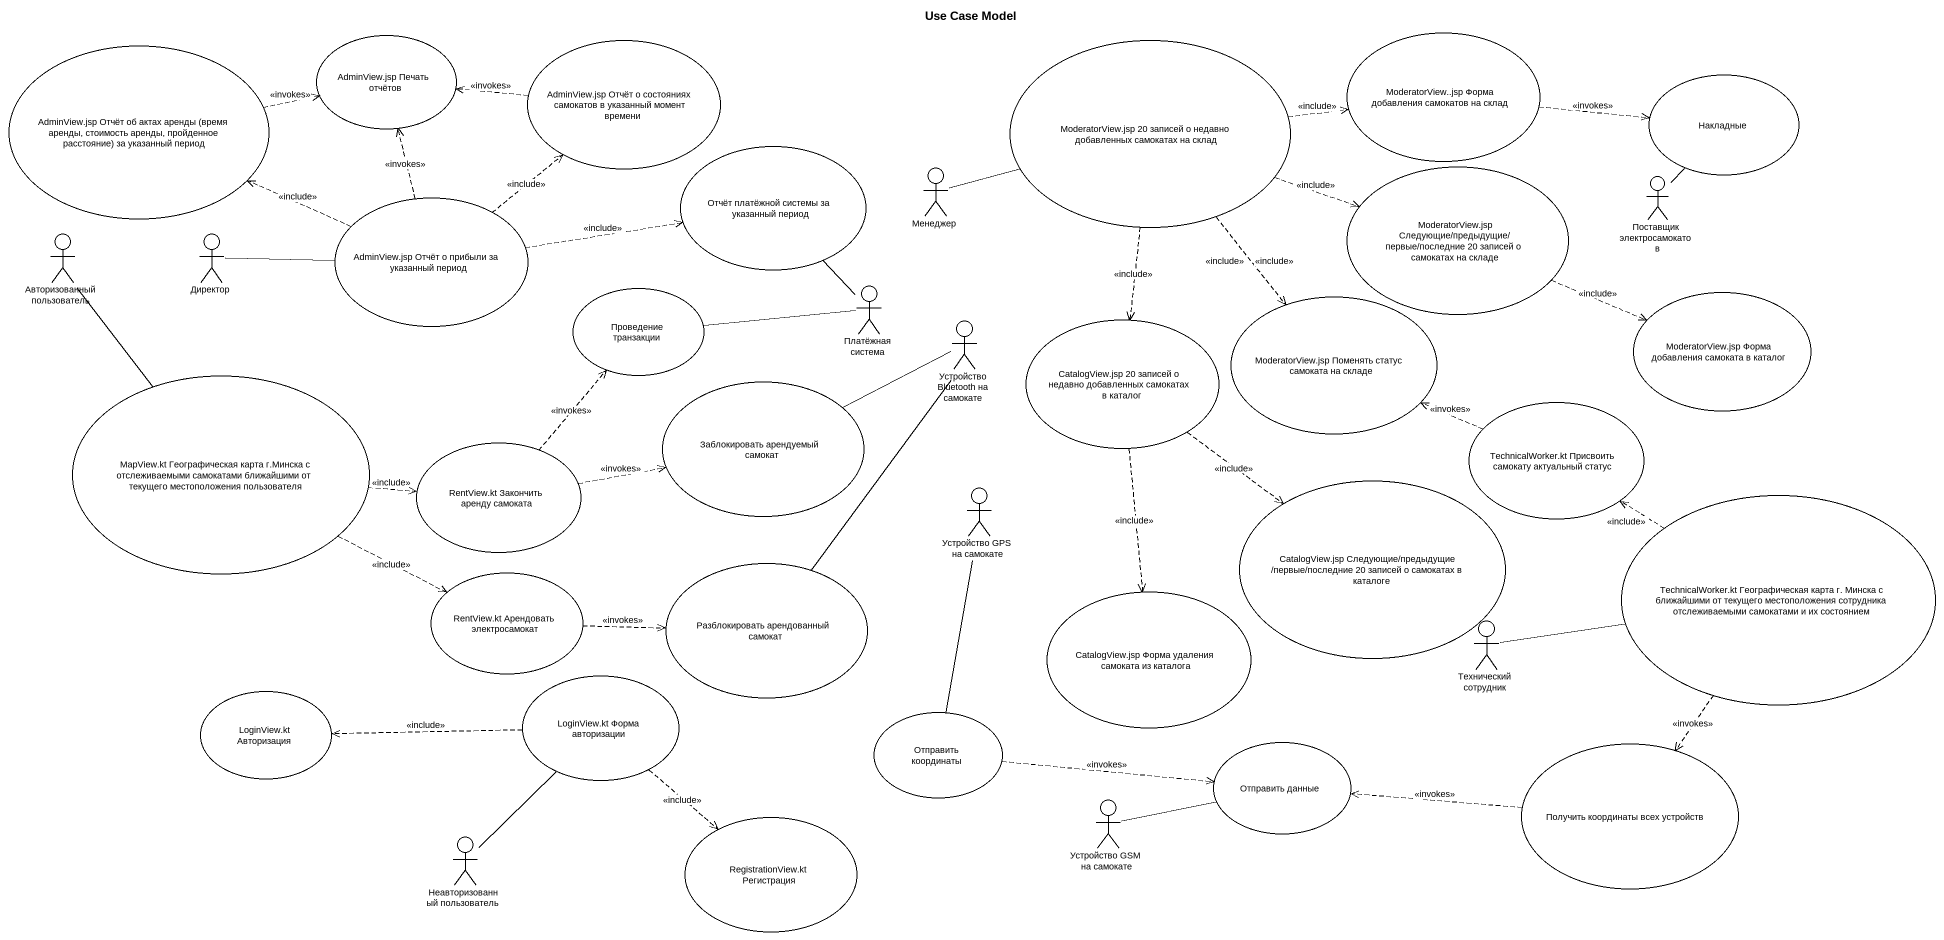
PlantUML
@startuml
title Use Case Model
usecase "AdminView.jsp Отчёт об актах аренды (время аренды, стоимость аренды, пройденное расстояние) за указанный период" as AdminView_jsp_Отчёт_об
usecase "AdminView.jsp Печать отчётов" as AdminView_jsp_Печать_отчётов
usecase "AdminView.jsp Отчёт о состояниях самокатов в указанный момент времени" as AdminView_jsp_Отчёт_о
usecase "ModeratorView.jsp 20 записей о недавно добавленных самокатах на склад" as ModeratorView_jsp_20
usecase "ModeratorView..jsp Форма добавления самокатов на склад" as ModeratorView_jsp_Форма
usecase Накладные
usecase "Отчёт платёжной системы за указанный период" as Отчёт_платёжной_системы_за
actor Менеджер
usecase "ModeratorView.jsp Следующие/предыдущие/ первые/последние 20 записей о самокатах на складе" as ModeratorView_jsp_Следующие
usecase "AdminView.jsp Отчёт о прибыли за указанный период" as AdminView_jsp_Отчёт_о_2
actor "Поставщик электросамокатов" as Поставщик_электросамокатов
actor "Авторизованный пользователь" as Авторизованный_пользователь
actor Директор
usecase "Проведение транзакции" as Проведение_транзакции
actor "Платёжная система" as Платёжная_система
actor "Устройство Bluetooth на самокате" as Устройство_Bluetooth_на
usecase "CatalogView.jsp 20 записей о недавно добавленных самокатах в каталог" as CatalogView_jsp_20_записей
usecase "ModeratorView.jsp Поменять статус самоката на складе" as ModeratorView_jsp_Поменять
usecase "ModeratorView.jsp Форма добавления самоката в каталог" as ModeratorView_jsp_Форма_2
usecase "MapView.kt Географическая карта г.Минска с отслеживаемыми самокатами ближайшими от текущего местоположения пользователя" as MapView_kt_Географическая
usecase "Заблокировать арендуемый самокат" as Заблокировать_арендуемый
usecase "TechnicalWorker.kt Присвоить самокату актуальный статус" as TechnicalWorker_kt
usecase "RentView.kt Закончить аренду самоката" as RentView_kt_Закончить
usecase "CatalogView.jsp Следующие/предыдущие /первые/последние 20 записей о самокатах в каталоге" as CatalogView_jsp_Следующие
actor "Устройство GPS на самокате" as Устройство_GPS_на_самокате
usecase "TechnicalWorker.kt Географическая карта г. Минска с ближайшими от текущего местоположения сотрудника отслеживаемыми самокатами и их состоянием" as TechnicalWorker_kt_2
usecase "RentView.kt Арендовать электросамокат" as RentView_kt_Арендовать
usecase "Разблокировать арендованный самокат" as Разблокировать_арендованный
usecase "CatalogView.jsp Форма удаления самоката из каталога" as CatalogView_jsp_Форма
actor "Технический сотрудник" as Технический_сотрудник
usecase "LoginView.kt Авторизация" as LoginView_kt_Авторизация
usecase "LoginView.kt Форма авторизации" as LoginView_kt_Форма
usecase "Отправить координаты" as Отправить_координаты
usecase "Отправить данные" as Отправить_данные
usecase "Получить координаты всех устройств" as Получить_координаты_всех
usecase "RegistrationView.kt Регистрация" as RegistrationView_kt
actor "Устройство GSM на самокате" as Устройство_GSM_на_самокате
actor "Неавторизованный пользователь" as Неавторизованный
AdminView_jsp_Отчёт_об .right.> AdminView_jsp_Печать_отчётов : <<invokes>>
AdminView_jsp_Отчёт_о .left.> AdminView_jsp_Печать_отчётов : <<invokes>>
ModeratorView_jsp_20 .right.> ModeratorView_jsp_Форма : <<include>>
ModeratorView_jsp_20 .right.> ModeratorView_jsp_Следующие : <<include>>
ModeratorView_jsp_20 ..> CatalogView_jsp_20_записей : <<include>>
ModeratorView_jsp_20 ..> ModeratorView_jsp_Поменять : <<include>>
ModeratorView_jsp_20 ..> ModeratorView_jsp_Поменять : <<include>>
ModeratorView_jsp_Форма .right.> Накладные : <<invokes>>
Менеджер -right- ModeratorView_jsp_20
ModeratorView_jsp_Следующие .right.> ModeratorView_jsp_Форма_2 : <<include>>
AdminView_jsp_Отчёт_о_2 .left.> AdminView_jsp_Отчёт_об : <<include>>
AdminView_jsp_Отчёт_о_2 .up.> AdminView_jsp_Печать_отчётов : <<invokes>>
AdminView_jsp_Отчёт_о_2 .up.> AdminView_jsp_Отчёт_о : <<include>>
AdminView_jsp_Отчёт_о_2 .right.> Отчёт_платёжной_системы_за : <<include>>
Поставщик_электросамокатов -up- Накладные
Авторизованный_пользователь -- MapView_kt_Географическая
Директор -right- AdminView_jsp_Отчёт_о_2
Платёжная_система -up- Отчёт_платёжной_системы_за
Платёжная_система -left- Проведение_транзакции
Устройство_Bluetooth_на -left- Заблокировать_арендуемый
Устройство_Bluetooth_на -- Разблокировать_арендованный
CatalogView_jsp_20_записей ..> CatalogView_jsp_Следующие : <<include>>
CatalogView_jsp_20_записей ..> CatalogView_jsp_Форма : <<include>>
MapView_kt_Географическая .right.> RentView_kt_Закончить : <<include>>
MapView_kt_Географическая .right.> RentView_kt_Арендовать : <<include>>
TechnicalWorker_kt .left.> ModeratorView_jsp_Поменять : <<invokes>>
RentView_kt_Закончить .up.> Проведение_транзакции : <<invokes>>
RentView_kt_Закончить .right.> Заблокировать_арендуемый : <<invokes>>
Устройство_GPS_на_самокате -- Отправить_координаты
TechnicalWorker_kt_2 .up.> TechnicalWorker_kt : <<include>>
TechnicalWorker_kt_2 ..> Получить_координаты_всех : <<invokes>>
RentView_kt_Арендовать .right.> Разблокировать_арендованный : <<invokes>>
Технический_сотрудник -right- TechnicalWorker_kt_2
LoginView_kt_Форма .left.> LoginView_kt_Авторизация : <<include>>
LoginView_kt_Форма ..> RegistrationView_kt : <<include>>
Отправить_координаты .right.> Отправить_данные : <<invokes>>
Получить_координаты_всех .left.> Отправить_данные : <<invokes>>
Устройство_GSM_на_самокате -right- Отправить_данные
Неавторизованный -up- LoginView_kt_Форма
@enduml
